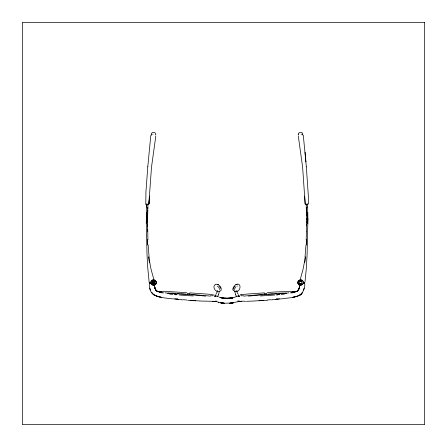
<?xml version="1.0" encoding="UTF-8"?>
<svg xmlns="http://www.w3.org/2000/svg" width="447" height="447" viewBox="0 0 447 447"><rect width="100%" height="100%" fill="white"/><g stroke="black" fill="none" stroke-linecap="round" stroke-linejoin="round"><path stroke-width="0.67" d="M149.158 282.23L147.728 267.524L147.002 254.147L146.314 223.735L146.532 204.324M147.639 222.572L147.644 221.17L147.65 225.59M306.474 222.869L306.463 218.337L306.469 219.913M147.644 219.756L147.639 222.869M306.469 224.243L306.474 222.718M305.027 281.649L306.385 267.524L307.117 254.147L307.799 223.735L307.659 207.017M147.644 220.069L147.666 216.912M307.799 223.735L307.759 212.42M147.644 219.907L147.655 218.337M306.463 225.59L306.469 224.098M306.463 225.456L306.391 231.652M147.661 217.236L147.717 212.694M146.325 215.113L146.353 212.42L146.314 223.735L146.309 220.818M147.661 217.074L147.678 215.504M147.689 214.409L147.767 209.961M146.454 207.101L146.549 203.726M147.733 211.621L147.828 207.335M306.385 231.814L306.189 239.715M147.789 208.911L147.901 204.86M147.89 205.089L147.923 203.916M219.438 291.036L218.471 294.836M149.421 196.082L151.494 167.206L155.841 135.815M149.169 200.407L148.952 203.977L149.41 196.088L148.94 204.055L147.739 204.469M215.577 284.281C211.185 286.661 216.51 294.573 221.064 290.433C222.315 287.795 218.801 283.789 215.907 284.203M305.96 244.934L305.033 257.014M151.533 134.296L151.483 135.033L151.544 134.195M236.849 290.299L237.033 292.299L238.324 294.472M147.784 166.837L150.79 135.53L151.382 134.653M147.784 166.787L145.951 191.746L145.772 204.285M304.692 262.177L305.251 256.991M237.502 296.501C237.67 295.484 240.52 294.769 238.307 296.11M304.77 262.177L305.346 256.997M150.84 282.655L149.231 282.822L150.84 282.655A2.654 2.648 -42.6 0 1 152.081 280.263L153.964 279.99L153.533 279.995A2.654 2.654 0 0 1 153.969 285.303M150.818 282.817L150.823 282.789A2.654 2.654 -46.6 0 1 150.851 282.225A2.654 2.654 0 0 0 150.879 283.135L150.321 283.214M298.121 290.232C298.831 289.332 299.479 287.505 299.496 286.426M299.429 286.868L299.334 287.41L299.456 286.689M299.412 287.097L299.473 286.644L299.216 287.918L299.373 287.209M304.424 262.199L303.1 269.077L300.39 279.034M235.105 291.165C240.525 293.539 242.319 281.75 236.077 284.532C233.775 285.639 230.35 291.081 235.195 291.17M281.303 298.914C287.874 297.736 295.484 298.188 301.105 294.143C296.551 297.529 301.859 293.964 302.273 292.757C303.474 290.908 306.055 284.18 304.206 283.331M304.748 283.37L304.72 283.37A11.734 0.419 8 0 0 304.776 283.292L303.211 283.13A2.654 2.654 -4.4 0 1 300.222 285.13L299.641 284.99L299.563 285.773L299.619 285.074L300.2 285.309M299.188 288.142L298.775 289.31L299.233 287.957M304.195 288.108L303.614 290.103M219.538 289.567L219.505 289.198A4.761 1.497 66.3 0 0 218.924 287.678A1.291 0.408 66.3 0 0 218.248 286.728M299.093 288.477L298.847 289.148M293.215 292.539L293.405 292.327L291.74 292.746L297.048 291.288L298.697 289.472L296.713 291.427L297.624 290.902M298.272 135.815L302.625 167.206L305.161 203.977L305.485 204.408L306.435 204.469M234.099 287.019L233.563 289.215M218.466 294.847L217.465 296.484M302.306 134.033L302.412 133.815A1.743 1.123 -10.3 0 0 302.463 133.48L302.429 133.279A1.743 1.123 -10.5 0 0 302.038 132.77A2.503 1.62 -10.5 0 0 301.261 132.452L300.859 132.396A1.671 1.078 -10.5 0 0 300.367 132.424L300.032 132.491A1.905 1.229 -10.5 0 0 299.188 132.854L299.104 132.915A2.794 1.799 -10.5 0 0 298.574 133.441L298.406 133.731A1.632 1.045 -10.6 0 0 298.339 134.044M302.273 292.757L302.524 292.372M298.529 289.801L298.272 290.204M301.407 293.841L301.105 294.154L302.278 292.746M298.183 290.148L298.048 290.327M234.34 286.616L234.647 286.287M301.725 293.483L302.004 293.137M215.789 294.472L217.08 292.299L217.264 290.299M297.903 290.511L297.16 291.176M301.082 294.171L301.423 293.83M215.856 301.066L215.275 301.362L216.46 301.054M152.053 284.46L152.801 283.834M301.373 281.04L302.217 280.375L301.786 280.615A2.174 2.174 0 0 0 299.423 280.643L299.311 280.554M154.628 280.694L154.293 280.833A1.816 1.81 0 0 0 152.673 280.833L152.488 280.822M299.484 284.208L300.127 283.689M153.891 281.364L155.07 280.375L154.69 280.643A2.174 2.174 0 0 0 152.326 280.61L151.896 280.342L153.075 281.364M151.896 284.633L152.338 284.258A2.174 2.174 0 0 0 154.69 284.258L155.048 284.577M152.488 284.136L153.047 283.638M301.038 281.364L301.63 280.872M299.188 284.51L299.423 284.258A2.174 2.174 0 0 0 301.786 284.292L302.217 284.599L301.038 283.644L301.63 284.085M155.327 134.731L155.578 134.519A1.592 1.028 10.3 0 0 155.774 134.044A1.632 1.045 10.6 0 0 155.707 133.731L155.539 133.441A2.794 1.799 10.5 0 0 155.014 132.915L154.919 132.854A1.905 1.229 10.5 0 0 154.086 132.491L153.746 132.424A1.671 1.078 10.5 0 0 153.254 132.396L152.852 132.452A2.503 1.62 10.5 0 0 152.081 132.77A1.743 1.123 10.5 0 0 151.684 133.279L151.65 133.48A1.743 1.123 10.3 0 0 151.701 133.815L151.768 133.96M154.506 285.119L154.031 285.287M299.624 295.266L298.02 295.931L298.792 295.663M154.628 284.208L154.293 284.074A1.816 1.81 0 0 1 152.673 284.074L152.567 284.018M299.484 280.694L299.82 280.833A1.816 1.81 0 0 1 301.44 280.833L301.546 280.889M301.546 284.018L301.44 284.074A1.816 1.81 0 0 1 299.82 284.074L299.713 284.018M235.172 297.059L236.843 296.294M236.944 296.249L236.262 296.568M296.713 291.427L297.015 291.299L294.534 292.114M297.009 291.299L295.562 291.835M296.786 291.366L296.914 291.321C289.086 291.824 276.419 291.45 267.446 292.662M233.848 297.557L234.915 297.16M230.378 303.217L233.138 302.887L229.764 303.245C235.116 302.669 240 300.54 245.526 301.345M295.042 291.986L292.316 292.629M297.467 296.082L295.093 296.786L297.322 296.126M232.725 297.87L233.016 297.775L232.429 297.925L233.194 297.758M294.048 292.226L292.567 292.573L293.573 292.332M292.567 292.573L291.835 292.679M241.145 294.769L240.425 294.925L246.09 294.143L264.406 292.869M232.027 297.998L231.619 298.054L232.826 297.847L227.059 298.339L230.903 298.115M232.429 297.925L232.826 297.847M231.92 297.993L226.64 298.328L224.489 298.227L228.3 298.311L221.93 297.948L223.634 298.166L223.209 298.115M239.028 296.272L239.57 296.171L238.352 296.216L239.218 296.266M237.212 284.208L236.882 284.264M224.567 303.273L224.154 303.25L232.423 302.999L231.116 303.15M154.556 285.795L154.483 284.99L153.891 285.13A2.654 2.654 4.4 0 1 150.902 283.13L149.354 283.286A11.734 0.419 -8 0 0 149.354 283.37C147.946 298.015 162.797 297.506 172.81 298.914M150.321 283.169L150.879 283.024M279.677 294.478L278.693 294.601M231.825 298.026L229.546 298.25M231.049 303.161L233.636 302.742L231.06 303.161L232.406 302.999M279.185 294.646L277.213 294.774M150.024 283.314L149.348 283.37M246.532 295.869L249.091 295.59M279.403 298.847L277.112 299.093M152.589 134.189L153.058 134.167M276.576 298.4L277.095 298.345M276.335 294.964L277.676 294.824M272.486 299.758L280.71 298.875M277.112 299.294L275.57 299.456M274.737 295.031L260.472 295.97M271.525 299.931L272.245 299.864M267.161 300.026L270.994 299.691M158.305 291.651L167.591 291.533L186.673 292.662M230.378 298.188L225.813 298.311L226.199 298.305M267.183 300.3L263.641 300.552M264.009 294.327L265.233 294.243M266.457 294.154L267.071 294.115M268.295 294.025L269.519 293.936M271.351 293.808L270.133 293.891M264.009 293.444L266.948 293.254M229.546 303.273L229.719 303.262M260.132 300.485L263.641 300.278M260.053 300.691L259.076 300.742M281.113 294.361L284.264 294.221M255.181 300.904L262.97 300.518M210.442 295.791L212.984 295.752M254.818 301.004L246.437 301.317M228.965 298.283L227.886 298.322M284.594 293.059L285.052 293.042M161.658 291.478L160.937 291.5M307.34 204.458L308.475 203.955L308.346 195.982L306.329 166.787M212.493 301.418L215.359 301.351L199.295 301.004M241.129 295.752L243.671 295.791M213.783 301.395C217.242 301.11 220.265 303.379 223.74 303.217M214.895 296.266L215.761 296.216L214.549 296.171L215.085 296.272M226.629 298.311L227.059 298.317L223.74 298.188M240.33 301.395L237.653 301.054M241.62 301.418L238.257 301.066M226.098 298.322L227.059 298.333M301.155 134.161L301.775 134.234M146.895 204.463L145.945 204.391M293.176 291.5L292.455 291.478M158.462 291.656L156.696 291.058L155.416 289.472L157.143 291.31L162.082 292.684M169.067 293.042L169.519 293.059M169.849 294.221L173 294.361M193.143 295.948L179.376 295.031M224.981 298.278L225.4 298.294L222.908 298.11M195.523 300.764L194.065 300.691M191.143 300.518L198.932 300.904M303.273 282.655L304.882 282.822L303.278 282.688A2.654 2.648 42.6 0 0 302.032 280.263L300.155 279.973L300.635 279.995A2.654 2.654 0 0 0 300.149 285.303M190.472 300.278L193.981 300.485M187.17 293.254L190.104 293.444M190.472 300.552L187.818 300.367M189.712 292.869L208.995 294.227L214.236 295.054M182.767 293.808L183.985 293.891M222.5 303.1L220.483 302.742L224.349 303.245L222.818 303.133M184.594 293.936L185.818 294.025M187.042 294.115L187.656 294.154M188.88 294.243L190.104 294.327M223.008 303.155L221.662 302.999L224.394 303.262M183.119 299.691L186.958 300.026M181.873 299.864L182.594 299.931M223.321 298.149L221.282 297.847M177.001 299.093L174.71 298.847M178.029 299.401L178.543 299.456M205.022 295.59L207.581 295.869M173.402 298.875L181.633 299.758M177.001 299.294L177.515 299.35M177.023 298.345L177.537 298.4M176.9 294.774L174.436 294.478M174.933 294.646L176.051 294.78M221.74 303.005L223.064 303.161M303.234 283.091L303.792 283.214M222.31 298.026L222.092 297.998M220.974 302.887L221.645 302.993M222.198 297.993L220.684 297.668M161.859 292.601L160.065 292.226M220.935 297.763L221.388 297.864M161.367 292.528L160.819 292.372M161.797 292.629L157.098 291.299L157.4 291.427M159.579 292.114L159.071 291.986M160.54 292.332L161.551 292.573M221.092 297.78L219.198 297.16M156.651 296.082L159.02 296.786L156.422 296.015L156.791 296.126M158.556 291.835L156.064 290.327M218.482 302.233L218.762 302.328M156.092 295.931L153.891 294.88M218.404 296.825L217.309 296.316M154.489 295.266L153.349 294.461L153.718 294.763M217.27 296.294L217.857 296.568M157.115 291.304L156.506 290.913M234.591 289.589L234.608 289.198A4.761 1.497 -66.3 0 1 235.195 287.678A1.291 0.408 -66.3 0 1 235.865 286.728M302.736 134.653L303.323 135.53L306.335 166.837M298.792 134.731L298.535 134.519A1.592 1.028 -10.3 0 1 298.339 134.044M299.378 280.61L299.043 280.342L300.222 281.364M154.405 284.018L153.891 283.61L154.332 284.013M154.483 284.136L155.003 284.538M300.188 281.308L299.713 280.889M153.075 281.336L152.567 280.889M219.606 286.41L220.533 288.293M156.227 290.528L155.992 290.232M151.835 292.746L153.03 294.171L151.84 292.757M236.647 296.484L235.647 294.847M154.701 287.08C154.802 287.533 154.556 286.197 154.902 287.918L154.824 287.589L155.93 290.148M155.847 290.204L155.584 289.79M155.796 289.952L155.545 289.533L155.724 289.835M235.642 294.836L234.675 291.036M154.88 287.957C155.74 290.779 154.645 287.125 154.925 288.142M155.271 289.159L154.964 288.119M150.499 290.103L149.918 288.091M153.723 279.034L151.013 269.077L149.689 262.199M154.707 287.097L154.841 287.795L154.617 286.426M215.806 296.11C213.627 294.539 216.493 295.417 216.616 296.501M148.767 256.997L149.343 262.177M148.862 256.991L149.427 262.177M305.111 152.259L305.949 161.976M149.08 257.014L148.153 244.934M302.574 134.195L302.625 134.938M305.161 203.977L304.703 196.088M306.189 203.916L306.223 205.089M147.929 239.715L147.689 229.244L147.722 231.652M307.564 203.726L307.659 207.101M306.212 204.86L306.296 207.604M306.284 207.335L306.379 211.621M306.318 208.632L306.407 213.007M306.396 212.694L306.441 215.823M306.418 214.091L306.463 218.494M147.661 226.785L147.689 229.451M147.661 226.908L147.644 224.098M306.474 221.17L306.474 222.572M307.81 218.069L307.81 220.818M287.097 293.506A25.378 1.252 -4 0 0 280.794 293.696A25.2 1.246 -4 0 0 274.134 294.048L260.042 295.037A26.3 1.296 -4 0 0 248.498 296.149M167.022 293.506A25.378 1.252 4 0 1 173.319 293.696A25.2 1.246 4 0 1 179.979 294.048L194.076 295.037A26.3 1.296 4 0 1 205.614 296.149M303.295 282.817A2.654 2.654 46.6 0 0 303.262 282.225A2.654 2.654 0 0 1 303.234 283.135A2.654 2.654 0 0 0 303.262 282.331M300.188 285.236A2.654 2.654 0 0 1 298.015 282.158A2.654 2.654 0 0 1 301.11 280.006M301.502 283.415A1.207 1.207 0 0 1 300.63 283.784M300.596 281.37A1.207 1.207 0 0 1 301.513 281.75M153.003 280.006A2.654 2.654 0 0 1 156.098 282.158A2.654 2.654 0 0 1 153.93 285.236M217.169 286.164A16.578 5.213 66.3 0 1 217.695 286.398M236.944 286.164A16.578 5.213 -66.3 0 1 237.435 286.024M152.656 281.588A1.369 1.369 0 0 1 154.791 282.275M150.874 283.174A2.654 2.654 0 0 1 150.851 282.331M249.761 295.579A25.272 1.062 -3.9 0 1 262.897 294.45M243.933 296.149A23.663 1.14 -3.2 0 1 246.051 295.88M271.782 293.819A27.608 0.866 -4.3 0 1 273.519 293.696M274.553 293.662A24.479 1.084 -4.4 0 1 277.291 293.489M278.637 293.305A23.669 1.229 -4.6 0 1 283.929 293.053M285.287 293.003A21.322 1.274 -5.1 0 1 286.577 292.969M287.522 292.902A24.11 1.257 -4.6 0 1 288.974 292.897M290.31 292.819A27.435 1.218 -4 0 1 292.293 292.919M191.215 294.45A25.272 1.062 3.9 0 1 204.352 295.579M208.062 295.88A23.663 1.14 3.2 0 1 210.185 296.149M180.599 293.696A27.608 0.866 4.3 0 1 182.331 293.819M176.822 293.489A24.479 1.084 4.4 0 1 179.56 293.662M170.184 293.053A23.669 1.229 4.6 0 1 175.475 293.305M167.536 292.969A21.322 1.274 5.1 0 1 168.832 293.003M165.139 292.897A24.11 1.257 4.6 0 1 166.591 292.902M161.82 292.919A27.435 1.218 4 0 1 163.809 292.819M306.553 241.799L306.407 244.939L306.664 239.721L306.553 241.799M300.406 294.752C299.278 295.584 301.451 293.942 300.406 294.752M236.368 284.415L235.994 284.56L236.368 284.415M294.171 296.976L292.567 297.344L294.702 296.858L294.171 296.976M232.183 297.942L231.758 298.009L232.189 297.948M424.65 22.35L22.35 22.35L22.35 424.65L424.65 424.65L424.65 22.35M223.031 303.161L221.678 302.999L223.042 303.161M159.942 296.976L159.417 296.858L161.546 297.344L159.942 296.976M217.745 284.415L218.119 284.56L217.745 284.415M147.566 241.799L147.449 239.721L147.711 244.939L147.566 241.799M300.01 283.543A1.207 1.207 0 0 0 301.837 282.526A1.207 1.207 0 0 0 300.043 281.448A1.207 1.207 0 0 0 300.01 283.543M152.88 283.621A1.207 1.207 0 0 0 154.696 282.577A1.207 1.207 0 0 0 152.958 281.414A1.207 1.207 0 0 0 152.807 283.504A1.207 1.207 0 0 0 154.69 282.593A1.207 1.207 0 0 0 152.88 281.526A1.207 1.207 0 0 0 152.88 283.621M299.3 284.806A2.654 2.654 0 0 0 303.284 282.504A2.654 2.654 0 0 0 299.3 280.208A2.654 2.654 0 0 0 299.3 284.806M152.159 284.806A2.654 2.654 0 0 0 156.143 282.504A2.654 2.654 0 0 0 152.159 280.208A2.654 2.654 0 0 0 152.159 284.806M153.097 283.186A0.682 0.682 0 0 0 154.165 282.666A0.682 0.682 0 0 0 153.187 282.001A0.682 0.682 0 0 0 153.097 283.186M153.047 283.202A0.682 0.682 0 0 0 154.159 282.789A0.682 0.682 0 0 0 153.243 282.035A0.682 0.682 0 0 0 153.047 283.202"/></g></svg>
